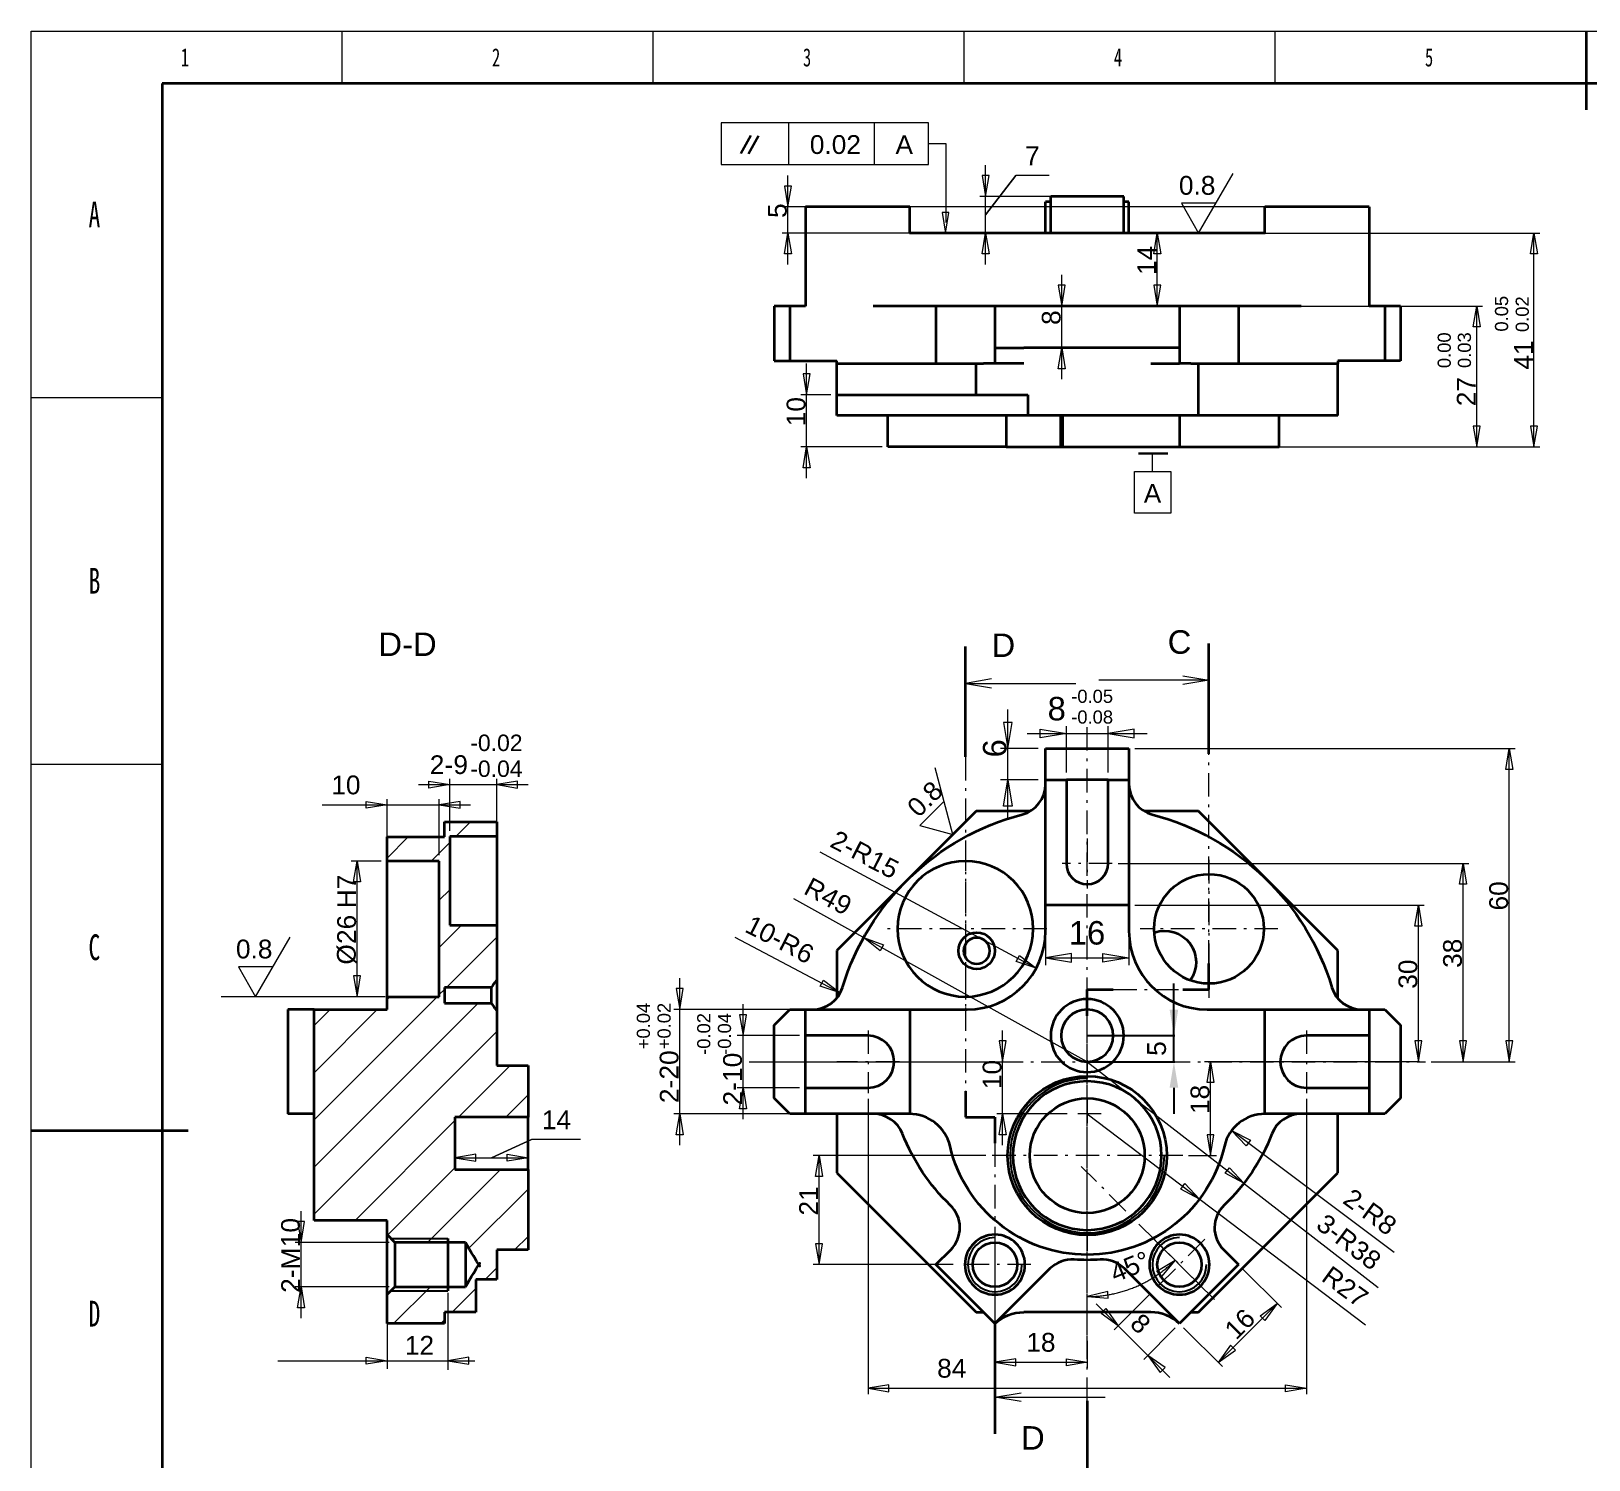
# Model space of a CAD drawing. Header units: millimetres. Extents: x 813 to 1409, y -199 to 222.
# Drawn here: x 813.5 to 1111.9, y -51.6 to 222.2 of the extents above; entities that cross this region are included whole.
import ezdxf

# ---------------------------------------------------------------- set-up
doc = ezdxf.new("R2010")
doc.units = ezdxf.units.MM
doc.linetypes.add('CENTER', pattern=[8, 4.5, -1.5, 0.5, -1.5])
doc.linetypes.add('SOLID', pattern=[0])
doc.layers.add('EB0', color=7, linetype='Continuous', lineweight=35)
doc.styles.add('Arial', font='ARIAL.TTF', dxfattribs={"height": 0.2})
doc.styles.add('UserTxtStyle2', font='SimSun.ttf', dxfattribs={"width": 0.667})

msp = doc.modelspace()

# ---------------------------------------------------------------- linework, layer by layer
at = {"lineweight": 30}
for p, q in [((951.36, 202.24), (949.44, 198.76)), ((952.81, 202.15), (950.91, 198.69)), ((1025.67, 141.26), (1031.25, 141.26))]:
    msp.add_line(p, q, dxfattribs=at)
at = {"linetype": 'SOLID', "lineweight": 35}
for p, q in [((981.82, 188.53, -0.1), (961.82, 188.53, -0.1)), ((961.82, 188.53, -0.1), (961.82, 169.53, -0.1)), ((981.82, 183.53, -0.1), (981.82, 188.53, -0.1)), ((1008.82, 189.53, -40.1), (1007.82, 189.53, -40.1)), ((1007.82, 183.53, -40.1), (1007.82, 189.53, -40.1)), ((1008.82, 183.53, -15.1), (1008.82, 190.53, -15.1)), ((1022.82, 183.53, -15.1), (1022.82, 190.53, -15.1)), ((1023.82, 189.53, -40.1), (1022.82, 189.53, -40.1)), ((1023.82, 183.53, -40.1), (1023.82, 189.53, -40.1)), ((1069.82, 188.53, -0.1), (1049.82, 188.53, -0.1)), ((1049.82, 183.53, -0.1), (1049.82, 188.53, -0.1)), ((1069.82, 188.53, -0.1), (1069.82, 169.53, -0.1)), ((958.82, 169.53, -0.1), (955.82, 169.53, -3.1)), ((955.82, 169.53, -3.1), (955.82, 159.03, -3.1)), ((958.82, 169.53, -0.1), (958.82, 159.03, -0.1)), ((961.82, 169.53, -0.1), (958.82, 169.53, -0.1)), ((998.14, 169.53, 40.1), (986.82, 169.53, 28.79)), ((986.82, 169.53, 28.79), (986.82, 158.53, 28.79)), ((1008.68, 169.53, 29.56), (998.14, 169.53, 40.1)), ((998.14, 169.53, 40.1), (998.14, 161.53, 40.1)), ((1033.49, 169.53, 40.1), (1022.95, 169.53, 29.56)), ((1033.49, 169.53, 40.1), (1033.49, 161.53, 40.1)), ((1044.81, 169.53, 28.79), (1033.49, 169.53, 40.1)), ((1044.81, 169.53, 28.79), (1044.81, 158.53, 28.79)), ((1072.82, 169.53, -0.1), (1069.82, 169.53, -0.1)), ((1072.82, 169.53, -0.1), (1072.82, 159.03, -0.1)), ((1075.82, 169.53, -3.1), (1072.82, 169.53, -0.1)), ((1075.82, 169.53, -3.1), (1075.82, 159.03, -3.1)), ((998.14, 161.53, 40.1), (998.14, 158.53, 40.1)), ((1027.98, 161.53, 37.9), (1003.65, 161.53, 37.9)), ((1033.49, 161.53, 40.1), (1033.49, 158.53, 40.1)), ((955.82, 159.03, -3.1), (958.82, 159.03, -0.1)), ((958.82, 159.03, -0.1), (967.82, 159.03, -0.1)), ((967.82, 158.53, -0.1), (967.82, 159.03, -0.1)), ((967.82, 152.53, 11.19), (967.82, 158.53, 11.19)), ((967.82, 158.53, 11.19), (994.52, 158.53, 37.9)), ((994.52, 158.53, 37.9), (995.93, 158.53, 37.9)), ((994.52, 152.53, 37.9), (994.52, 158.53, 37.9)), ((998.14, 158.53, 40.1), (995.93, 158.53, 37.9)), ((1035.7, 158.53, 37.9), (1033.49, 158.53, 40.1)), ((1035.7, 158.53, 37.9), (1037.11, 158.53, 37.9)), ((1037.11, 148.53, 37.9), (1037.11, 158.53, 37.9)), ((1037.11, 158.53, 37.9), (1063.82, 158.53, 11.19)), ((1072.82, 159.03, -0.1), (1063.82, 159.03, -0.1)), ((1063.82, 159.03, -0.1), (1063.82, 158.53, -0.1)), ((1063.82, 148.53, 11.19), (1063.82, 158.53, 11.19)), ((1075.82, 159.03, -3.1), (1072.82, 159.03, -0.1)), ((967.82, 152.53, 11.19), (994.52, 152.53, 37.9)), ((967.82, 148.53, 1.29), (967.82, 152.53, 1.29)), ((994.52, 152.53, 37.9), (1004.42, 152.53, 37.9)), ((1004.42, 152.53, 37.9), (1004.42, 148.53, 37.9)), ((1004.42, 148.53, 37.9), (967.82, 148.53, 1.29)), ((977.63, 142.53, 5.45), (977.63, 148.53, 5.45)), ((1000.26, 148.53, 28.08), (1000.26, 142.53, 28.08)), ((1037.11, 148.53, 37.9), (1004.42, 148.53, 37.9)), ((1010.7, 148.53, 17.64), (1010.7, 142.53, 17.64)), ((1011.13, 142.53, -2.06), (1011.13, 148.53, -2.06)), ((1033.49, 148.53, -5.15), (1033.49, 142.53, -5.15)), ((1063.82, 148.53, 11.19), (1037.11, 148.53, 37.9)), ((1052.59, 142.53, -24.24), (1052.59, 148.53, -24.24)), ((1000.26, 142.53, 28.08), (977.63, 142.53, 5.45)), ((1000.26, 142.53, 28.08), (1010.7, 142.53, 17.64)), ((1011.13, 142.53, -27.51), (1033.49, 142.53, -5.15)), ((1033.49, 142.53, -5.15), (1052.59, 142.53, -24.24)), ((1007.82, 84.72, 2.5), (1023.82, 84.72, 2.5)), ((1007.82, 78.72, 2.5), (1007.82, 84.72, 2.5)), ((1023.82, 84.72, 2.5), (1023.82, 78.72, 2.5)), ((1007.82, 78.72, 22.5), (1011.82, 78.72, 22.5)), ((1007.82, 54.72, 22.5), (1007.82, 78.72, 22.5)), ((1019.82, 78.72, 10.5), (1011.82, 78.72, 10.5)), ((1011.82, 78.72, 22.5), (1011.82, 62.72, 22.5)), ((1019.82, 78.72, 22.5), (1023.82, 78.72, 22.5)), ((1019.82, 62.72, 22.5), (1019.82, 78.72, 22.5)), ((1023.82, 78.72, 22.5), (1023.82, 54.72, 22.5)), ((994.52, 72.72, -8.5), (981.17, 59.37, -8.5)), ((1004.83, 72.72, -8.5), (994.52, 72.72, -8.5)), ((1037.11, 72.72, -8.5), (1026.8, 72.72, -8.5)), ((1050.46, 59.37, -8.5), (1037.11, 72.72, -8.5)), ((892.67, 70.68, 15.44), (902.67, 70.68, 15.44)), ((892.67, 67.81, 15.44), (892.67, 70.68, 15.44)), ((902.67, 70.68, 15.44), (902.67, 67.86, 15.44)), ((881.67, 67.81, 15.44), (892.67, 67.81, 15.44)), ((881.67, 63.18, 15.44), (881.67, 67.81, 15.44)), ((893.67, 67.86, 15.44), (893.67, 50.89, 15.44)), ((902.67, 67.86, 15.44), (893.67, 67.86, 15.44)), ((902.67, 67.86, 15.44), (902.67, 50.89, -1.53)), ((891.67, 63.18, 15.44), (881.67, 63.18, 15.44)), ((891.67, 37.18, 15.44), (891.67, 63.18, 15.44)), ((981.17, 59.37, -8.5), (967.82, 46.02, -8.5)), ((1063.82, 46.02, -8.5), (1050.46, 59.37, -8.5)), ((1023.82, 54.72, 22.5), (1007.82, 54.72, 22.5)), ((1007.82, 49.72, 16.5), (1007.82, 54.72, 16.5)), ((1023.82, 54.72, 16.5), (1023.82, 49.72, 16.5)), ((893.67, 50.89, 15.44), (902.67, 50.89, 15.44)), ((902.67, 50.89, 15.44), (902.67, 40.36, 15.44)), ((967.82, 46.02, -8.5), (967.82, 36.9, -8.5)), ((1063.82, 36.9, -8.5), (1063.82, 46.02, -8.5)), ((901.67, 38.96, 15.44), (892.67, 38.96, 15.44)), ((892.67, 38.96, 15.44), (892.67, 35.95, 15.44)), ((881.67, 34.72, 15.44), (881.67, 37.18, 15.44)), ((881.67, 37.18, 15.44), (891.67, 37.18, 15.44)), ((892.67, 35.95, 15.44), (901.67, 35.95, 15.44)), ((862.67, 34.72, 4.77), (862.67, 14.72, 4.77)), ((867.67, 34.72, 4.77), (862.67, 34.72, 4.77)), ((867.67, 34.72, 15.44), (881.67, 34.72, 15.44)), ((867.67, 14.1, 15.44), (867.67, 34.72, 15.44)), ((902.67, 34.54, 15.44), (902.67, 24.02, 15.44)), ((955.82, 31.72, 2.5), (958.82, 34.72, 2.5)), ((958.82, 34.72, 2.5), (961.82, 34.72, 2.5)), ((961.82, 29.72, 21.5), (961.82, 34.72, 21.5)), ((961.82, 34.72, 21.5), (981.82, 34.72, 21.5)), ((981.82, 34.72, 21.5), (981.82, 14.72, 21.5)), ((981.82, 34.72, 16.5), (992.82, 34.72, 16.5)), ((1038.82, 34.72, 16.5), (1049.82, 34.72, 16.5)), ((1049.82, 14.72, 21.5), (1049.82, 34.72, 21.5)), ((1049.82, 34.72, 21.5), (1069.82, 34.72, 21.5)), ((1069.82, 34.72, 2.5), (1072.82, 34.72, 2.5)), ((1069.82, 34.72, 21.5), (1069.82, 29.72, 21.5)), ((1072.82, 34.72, 2.5), (1075.82, 31.72, 2.5)), ((955.82, 17.72, 2.5), (955.82, 31.72, 2.5)), ((1075.82, 31.72, 2.5), (1075.82, 17.72, 2.5)), ((961.82, 19.72, 10.5), (961.82, 29.72, 10.5)), ((973.82, 29.72, 21.5), (961.82, 29.72, 21.5)), ((1069.82, 29.72, 21.5), (1057.82, 29.72, 21.5)), ((1069.82, 29.72, 10.5), (1069.82, 19.72, 10.5)), ((902.67, 24.02, 15.44), (908.67, 24.02, 15.44)), ((908.67, 24.02, 15.44), (908.67, 14.12, 15.44)), ((961.82, 19.72, 21.5), (973.82, 19.72, 21.5)), ((961.82, 14.72, 21.5), (961.82, 19.72, 21.5)), ((1057.82, 19.72, 21.5), (1069.82, 19.72, 21.5)), ((1069.82, 19.72, 21.5), (1069.82, 14.72, 21.5)), ((958.82, 14.72, 2.5), (955.82, 17.72, 2.5)), ((1075.82, 17.72, 2.5), (1072.82, 14.72, 2.5)), ((867.67, 14.72, 4.77), (862.67, 14.72, 4.77)), ((867.67, -5.68, 21.09), (867.67, 14.1, 21.09)), ((894.67, 14.12, 15.44), (894.67, 14.1, 15.44)), ((908.67, 14.12, 15.44), (894.67, 14.12, 15.44)), ((894.67, 14.1, 21.09), (894.67, 4.04, 21.09)), ((961.82, 14.72, 2.5), (958.82, 14.72, 2.5)), ((981.82, 14.72, 21.5), (961.82, 14.72, 21.5)), ((967.82, 14.72, -8.5), (967.82, 3.43, -8.5)), ((1069.82, 14.72, 21.5), (1049.82, 14.72, 21.5)), ((1063.82, 3.43, -8.5), (1063.82, 14.72, -8.5)), ((1072.82, 14.72, 2.5), (1069.82, 14.72, 2.5)), ((894.67, 4.04, 21.09), (908.67, 4.04, 21.09)), ((908.67, 4.04, 21.09), (908.67, -11.34, 21.09)), ((967.82, 3.43, -8.5), (994.52, -23.28, -8.5)), ((1037.11, -23.28, -8.5), (1063.82, 3.43, -8.5)), ((881.67, -5.68, 21.09), (867.67, -5.68, 21.09)), ((881.67, -8.42, 21.09), (881.67, -5.68, 21.09)), ((883.17, -9.92, 21.09), (881.67, -8.42, 21.09)), ((896.67, -9.92, 21.09), (883.17, -9.92, 21.09)), ((908.67, -11.34, 21.09), (902.67, -11.34, 21.09)), ((902.67, -11.34, 21.09), (902.67, -17, 21.09)), ((986.82, -14.17, 2.5), (989.66, -11.33, 2.5)), ((1041.97, -11.33, 2.5), (1044.81, -14.17, 2.5)), ((998.14, -25.48, 2.5), (986.82, -14.17, 2.5)), ((1044.81, -14.17, 2.5), (1033.49, -25.48, 2.5)), ((898.67, -17, 21.09), (898.67, -23.28, 21.09)), ((902.67, -17, 21.09), (898.67, -17, 21.09)), ((1008.68, -14.94, 2.5), (998.14, -25.48, 2.5)), ((1033.49, -25.48, 2.5), (1022.95, -14.94, 2.5)), ((881.67, -19.92, 21.09), (883.17, -18.42, 21.09)), ((881.67, -25.48, 21.09), (881.67, -19.92, 21.09)), ((883.17, -18.42, 21.09), (896.67, -18.42, 21.09)), ((892.67, -23.28, 21.09), (892.67, -25.48, 21.09)), ((898.67, -23.28, 21.09), (892.67, -23.28, 21.09)), ((994.52, -23.28, -8.5), (995.93, -23.28, -8.5)), ((1027.98, -23.28, -5.5), (1003.65, -23.28, -5.5)), ((1035.7, -23.28, -8.5), (1037.11, -23.28, -8.5)), ((892.67, -25.48, 21.09), (881.67, -25.48, 21.09))]:
    msp.add_line(p, q, dxfattribs=at)
at = {"linetype": 'CENTER', "lineweight": 9}
for p, q in [((1015.82, -27.66), (1015.82, 89.1)), ((951.02, 24.72), (1080.62, 24.72)), ((1040.2, -20.88), (1014.66, 4.67))]:
    msp.add_line(p, q, dxfattribs=at)
for p, q in [((1032.43, 24.72), (1032.43, 39.72)), ((1015.88, 29.72), (1032.61, 29.72)), ((1015.88, 24.72), (1032.61, 24.72)), ((1032.43, 19.72), (1032.43, 14.72)), ((882.42, -9.17, 21.09), (893.32, -9.17, 21.09)), ((882.42, -19.17, 21.09), (893.32, -19.17, 21.09))]:
    msp.add_line(p, q)
at = {"lineweight": 35}
msp.add_line((893.32, -9.17, 21.09), (893.32, -19.17, 21.09), dxfattribs=at)
at = {"linetype": 'SOLID', "lineweight": 9}
for points in [[(985.43, 204.66), (945.7, 204.66)], [(945.7, 204.66), (945.7, 196.66)], [(958.67, 196.66), (958.67, 204.66)], [(975.08, 196.66), (975.08, 204.66)], [(985.43, 196.66), (985.43, 204.66)], [(985.43, 200.66), (988.72, 200.66)], [(988.72, 200.66), (988.72, 185.53)], [(945.7, 196.66), (985.43, 196.66)], [(958.46, 177.53), (958.46, 194.53)], [(995.67, 194.53), (996.34, 190.53)], [(997.01, 194.53), (995.67, 194.53)], [(996.34, 177.53), (996.34, 196.53)], [(1002.15, 194.53), (996.34, 187.03)], [(996.34, 190.53), (997.01, 194.53)], [(1008.51, 194.53), (1002.15, 194.53)], [(1037.16, 183.53), (1043.76, 194.96)], [(957.79, 192.53), (958.46, 188.53)], [(959.13, 192.53), (957.79, 192.53)], [(958.46, 188.53), (959.13, 192.53)], [(1068.7, 188.53), (957.34, 188.53)], [(1021.7, 190.53), (995.22, 190.53)], [(1040.46, 189.24), (1033.86, 189.24)], [(1033.86, 189.24), (1037.16, 183.53)], [(989.33, 187.48), (988, 187.48)], [(988, 187.48), (988.67, 183.48)], [(988.67, 183.48), (989.33, 187.48)], [(988.41, 183.53), (957.34, 183.53)], [(957.79, 179.53), (958.46, 183.53)], [(958.46, 183.53), (959.13, 179.53)], [(990.72, 183.53), (986.72, 183.53)], [(990.65, 183.53), (1102.54, 183.53)], [(990.65, 183.53), (997.46, 183.53)], [(995.67, 179.53), (996.34, 183.53)], [(996.34, 183.53), (997.01, 179.53)], [(1040.98, 183.53), (1028.11, 183.53)], [(1028.57, 179.53), (1029.23, 183.53)], [(1029.23, 169.53), (1029.23, 183.53)], [(1029.23, 183.53), (1029.9, 179.53)], [(1100.76, 179.53), (1101.42, 183.53)], [(1101.42, 142.53), (1101.42, 183.53)], [(1101.42, 183.53), (1102.09, 179.53)], [(959.13, 179.53), (957.79, 179.53)], [(997.01, 179.53), (995.67, 179.53)], [(1029.9, 179.53), (1028.57, 179.53)], [(1102.09, 179.53), (1100.76, 179.53)], [(1010.28, 173.53), (1010.94, 169.53)], [(1011.61, 173.53), (1010.28, 173.53)], [(1010.94, 155.53), (1010.94, 175.53)], [(1010.94, 169.53), (1011.61, 173.53)], [(1028.57, 173.53), (1029.23, 169.53)], [(1029.9, 173.53), (1028.57, 173.53)], [(1029.23, 169.53), (1029.9, 173.53)], [(999.26, 169.53), (1012.06, 169.53)], [(1024.07, 169.53), (1091.56, 169.53)], [(1032.37, 169.53), (1028.11, 169.53)], [(1089.78, 165.53), (1090.44, 169.53)], [(1090.44, 142.53), (1090.44, 169.53)], [(1090.44, 169.53), (1091.11, 165.53)], [(1091.11, 165.53), (1089.78, 165.53)], [(999.26, 161.53), (1012.06, 161.53)], [(1010.28, 157.53), (1010.94, 161.53)], [(1010.94, 161.53), (1011.61, 157.53)], [(962.05, 136.53), (962.05, 158.53)], [(961.39, 156.53), (962.05, 152.53)], [(962.72, 156.53), (961.39, 156.53)], [(962.05, 152.53), (962.72, 156.53)], [(1011.61, 157.53), (1010.28, 157.53)], [(966.7, 152.53), (960.93, 152.53)], [(1089.78, 146.53), (1090.44, 142.53)], [(1091.11, 146.53), (1089.78, 146.53)], [(1090.44, 142.53), (1091.11, 146.53)], [(1100.76, 146.53), (1101.42, 142.53)], [(1102.09, 146.53), (1100.76, 146.53)], [(1101.42, 142.53), (1102.09, 146.53)], [(976.51, 142.53), (960.93, 142.53)], [(961.39, 138.53), (962.05, 142.53)], [(962.05, 142.53), (962.72, 138.53)], [(1034.61, 142.53), (1091.56, 142.53)], [(1034.61, 142.53), (1102.54, 142.53)], [(962.72, 138.53), (961.39, 138.53)], [(999.79, 89.72), (1000.62, 84.72)], [(1001.45, 89.72), (999.79, 89.72)], [(1000.62, 71.22), (1000.62, 92.22)], [(1000.62, 84.72), (1001.45, 89.72)], [(1004.32, 87.6), (1027.32, 87.6)], [(1006.82, 88.43), (1011.82, 87.6)], [(1006.82, 86.76), (1006.82, 88.43)], [(1011.82, 87.6), (1006.82, 86.76)], [(1011.82, 80.12), (1011.82, 89)], [(1019.82, 80.12), (1019.82, 89)], [(1024.82, 88.43), (1019.82, 87.6)], [(1019.82, 87.6), (1024.82, 86.76)], [(1024.82, 86.76), (1024.82, 88.43)], [(1006.42, 84.72), (999.22, 84.72)], [(1024.94, 84.72), (1097.79, 84.72)], [(1096.01, 80.72), (1096.67, 84.72)], [(1096.67, 24.72), (1096.67, 84.72)], [(1096.67, 84.72), (1097.34, 80.72)], [(990.09, 68.29), (986.67, 81.04)], [(1097.34, 80.72), (1096.01, 80.72)], [(887.67, 77.83), (908.67, 77.83)], [(889.67, 78.5), (893.67, 77.83)], [(889.67, 77.17), (889.67, 78.5)], [(893.67, 77.83), (889.67, 77.17)], [(893.67, 68.98), (893.67, 78.95)], [(902.67, 68.98), (902.67, 78.95)], [(906.67, 78.5), (902.67, 77.83)], [(902.67, 77.83), (906.67, 77.17)], [(906.67, 77.17), (906.67, 78.5)], [(1006.42, 78.72), (999.22, 78.72)], [(999.79, 73.72), (1000.62, 78.72)], [(1000.62, 78.72), (1001.45, 73.72)], [(881.67, 64.3), (881.67, 75.06)], [(891.67, 64.3), (891.67, 75.06)], [(988.38, 74.67), (983.72, 70)], [(869.22, 73.94), (897.67, 73.94)], [(877.67, 74.61), (881.67, 73.94)], [(877.67, 73.28), (877.67, 74.61)], [(881.67, 73.94), (877.67, 73.28)], [(895.67, 74.61), (891.67, 73.94)], [(891.67, 73.94), (895.67, 73.28)], [(895.67, 73.28), (895.67, 74.61)], [(1001.45, 73.72), (999.79, 73.72)], [(894.82, 67.86), (897.65, 70.68)], [(983.72, 70), (990.09, 68.29)], [(885.73, 67.81), (881.67, 63.76)], [(890.14, 63.18), (893.67, 66.71)], [(880.55, 63.18), (874.81, 63.18)], [(875.26, 59.18), (875.93, 63.18)], [(875.93, 37.18), (875.93, 63.18)], [(875.93, 63.18), (876.59, 59.18)], [(964.6, 64.91), (1006.03, 42.62)], [(1021.74, 62.72), (1088.95, 62.72)], [(1087.16, 58.72), (1087.83, 62.72)], [(1087.83, 24.72), (1087.83, 62.72)], [(1087.83, 62.72), (1088.49, 58.72)], [(876.59, 59.18), (875.26, 59.18)], [(893.67, 57.66), (891.67, 55.66)], [(1088.49, 58.72), (1087.16, 58.72)], [(1015.82, 24.72), (959.59, 55.93)], [(1024.94, 54.72), (1080.4, 54.72)], [(1078.61, 50.72), (1079.28, 54.72)], [(1079.28, 24.72), (1079.28, 54.72)], [(1079.28, 54.72), (1079.94, 50.72)], [(891.67, 46.62), (895.94, 50.89)], [(1007.82, 53.32), (1007.82, 43.24)], [(1023.82, 53.32), (1023.82, 43.24)], [(856.48, 37.18), (863.07, 48.61)], [(902.67, 48.57), (893.06, 38.96)], [(948.29, 48.57), (968.5, 37.93)], [(976.15, 45.98), (972.97, 48.5)], [(972.97, 48.5), (976.79, 47.14)], [(1079.94, 50.72), (1078.61, 50.72)], [(976.79, 47.14), (976.15, 45.98)], [(1002.19, 43.92), (1002.82, 45.1)], [(1002.82, 45.1), (1006.03, 42.62)], [(1012.82, 45.48), (1007.82, 44.64)], [(1012.82, 43.81), (1012.82, 45.48)], [(1018.82, 45.48), (1023.82, 44.64)], [(1018.82, 43.81), (1018.82, 45.48)], [(859.78, 42.89), (853.18, 42.89)], [(853.18, 42.89), (856.48, 37.18)], [(1006.03, 42.62), (1002.19, 43.92)], [(1007.82, 44.64), (1023.82, 44.64)], [(1007.82, 44.64), (1012.82, 43.81)], [(1023.82, 44.64), (1018.82, 43.81)], [(875.26, 41.18), (875.93, 37.18)], [(876.59, 41.18), (875.26, 41.18)], [(875.93, 37.18), (876.59, 41.18)], [(937.73, 8.72), (937.73, 40.72)], [(964.65, 39.2), (965.28, 40.38)], [(968.5, 37.93), (964.65, 39.2)], [(965.28, 40.38), (968.5, 37.93)], [(881.27, 37.18), (849.88, 37.18)], [(891.28, 37.18), (867.67, 13.57)], [(867.67, 4.52), (899.1, 35.95)], [(880.55, 37.18), (874.81, 37.18)], [(881.67, 36.62), (882.24, 37.18)], [(892.67, 38.57), (891.67, 37.57)], [(937.07, 38.72), (937.73, 34.72)], [(938.4, 38.72), (937.07, 38.72)], [(937.73, 34.72), (938.4, 38.72)], [(867.67, 22.62), (879.78, 34.72)], [(870.73, 34.72), (867.67, 31.66)], [(980.7, 34.72), (936.61, 34.72)], [(949.22, 33.72), (949.88, 29.72)], [(950.55, 33.72), (949.22, 33.72)], [(949.88, 13.72), (949.88, 35.72)], [(949.88, 29.72), (950.55, 33.72)], [(902.67, 30.48), (867.67, -4.52)], [(999.61, 8.72), (999.61, 30.72)], [(960.7, 29.72), (948.76, 29.72)], [(998.95, 28.72), (999.61, 24.72)], [(1000.28, 28.72), (998.95, 28.72)], [(999.61, 24.72), (1000.28, 28.72)], [(1078.61, 28.72), (1079.28, 24.72)], [(1079.94, 28.72), (1078.61, 28.72)], [(1079.28, 24.72), (1079.94, 28.72)], [(1087.16, 28.72), (1087.83, 24.72)], [(1088.49, 28.72), (1087.16, 28.72)], [(1087.83, 24.72), (1088.49, 28.72)], [(1096.01, 28.72), (1096.67, 24.72)], [(1097.34, 28.72), (1096.01, 28.72)], [(1096.67, 24.72), (1097.34, 28.72)], [(895.36, 14.12), (905.26, 24.02)], [(952.14, 24.72), (1000.73, 24.72)], [(1015.82, 24.72), (1071.59, -18.58)], [(1079.5, 24.72), (1038.32, 24.72)], [(1038.78, 20.72), (1039.44, 24.72)], [(1039.44, 6.72), (1039.44, 24.72)], [(1039.44, 24.72), (1040.11, 20.72)], [(1079.5, 24.72), (1078.16, 24.72)], [(1081.74, 24.72), (1097.79, 24.72)], [(1081.74, 24.72), (1088.95, 24.72)], [(908.67, 18.39), (904.4, 14.12)], [(960.7, 19.72), (948.76, 19.72)], [(949.22, 15.72), (949.88, 19.72)], [(949.88, 19.72), (950.55, 15.72)], [(1040.11, 20.72), (1038.78, 20.72)], [(950.55, 15.72), (949.22, 15.72)], [(973.82, 17.6), (973.82, -38.97)], [(1057.82, 17.6), (1057.82, -38.97)], [(875.56, -5.68), (894.67, 13.43)], [(980.7, 14.72), (936.61, 14.72)], [(937.07, 10.72), (937.73, 14.72)], [(937.73, 14.72), (938.4, 10.72)], [(1012, 14.72), (998.49, 14.72)], [(998.95, 10.72), (999.61, 14.72)], [(999.61, 14.72), (1000.28, 10.72)], [(1015.82, 14.72), (1069.15, -25.73)], [(909.31, 9.79), (901.67, 6.32)], [(918.75, 9.79), (909.31, 9.79)], [(938.4, 10.72), (937.07, 10.72)], [(1000.28, 10.72), (998.95, 10.72)], [(1038.78, 10.72), (1039.44, 6.72)], [(1040.11, 10.72), (1038.78, 10.72)], [(1039.44, 6.72), (1040.11, 10.72)], [(1074.64, -11.85), (1043.49, 11.52)], [(1046.29, 8.59), (1043.49, 11.52)], [(1043.49, 11.52), (1047.09, 9.66)], [(1047.09, 9.66), (1046.29, 8.59)], [(894.67, 5.16), (894.67, 7.44)], [(898.67, 6.99), (894.67, 6.32)], [(894.67, 6.32), (908.67, 6.32)], [(894.67, 6.32), (898.67, 5.66)], [(898.67, 5.66), (898.67, 6.99)], [(904.67, 6.99), (908.67, 6.32)], [(904.67, 5.66), (904.67, 6.99)], [(908.67, 6.32), (904.67, 5.66)], [(908.67, 5.16), (908.67, 7.44)], [(996.4, 6.72), (963.31, 6.72)], [(963.76, 2.72), (964.43, 6.72)], [(964.43, -14.17), (964.43, 6.72)], [(964.43, 6.72), (965.09, 2.72)], [(1035.24, 6.72), (1040.56, 6.72)], [(894.67, 4.39), (881.77, -8.52)], [(889.42, -9.92), (903.38, 4.04)], [(1042.26, 3.35), (1043.08, 4.4)], [(1045.83, 1.42), (1042.26, 3.35)], [(1043.08, 4.4), (1045.83, 1.42)], [(908.67, 0.29), (897.35, -11.04)], [(965.09, 2.72), (963.76, 2.72)], [(1033.74, 0.29), (1034.54, 1.35)], [(1037.33, -1.59), (1033.74, 0.29)], [(1034.54, 1.35), (1037.33, -1.59)], [(864.53, -5.92), (865.19, -9.92)], [(865.86, -5.92), (864.53, -5.92)], [(865.19, -24.42), (865.19, -3.92)], [(865.19, -9.92), (865.86, -5.92)], [(906.09, -11.34), (908.67, -8.75)], [(998.14, -8.39), (998.14, -34)], [(882.05, -9.92), (864.07, -9.92)], [(963.76, -10.17), (964.43, -14.17)], [(965.09, -10.17), (963.76, -10.17)], [(964.43, -14.17), (965.09, -10.17)], [(900.43, -17), (902.67, -14.75)], [(990.12, -14.17), (963.31, -14.17)], [(1029.16, -15.39), (1032.65, -13.32)], [(1032.65, -13.32), (1030.02, -16.41)], [(1030.73, -15.04), (1030.92, -14.89)], [(1030.92, -14.89), (1031.09, -14.74)], [(1031.09, -14.74), (1031.27, -14.59)], [(1031.27, -14.59), (1031.45, -14.44)], [(1031.45, -14.44), (1031.63, -14.28)], [(1031.63, -14.28), (1031.8, -14.13)], [(1031.8, -14.13), (1031.97, -13.97)], [(1031.97, -13.97), (1032.14, -13.81)], [(1032.14, -13.81), (1032.31, -13.65)], [(1032.31, -13.65), (1032.48, -13.48)], [(1032.48, -13.48), (1032.65, -13.32)], [(881.67, -15.29), (881.67, -34.12)], [(1025.99, -18.01), (1026.2, -17.9)], [(1026.2, -17.9), (1026.41, -17.8)], [(1026.41, -17.8), (1026.62, -17.7)], [(1026.62, -17.7), (1026.83, -17.59)], [(1026.83, -17.59), (1027.04, -17.48)], [(1027.04, -17.48), (1027.24, -17.37)], [(1027.24, -17.37), (1027.45, -17.26)], [(1027.45, -17.26), (1027.65, -17.14)], [(1027.65, -17.14), (1027.85, -17.02)], [(1027.85, -17.02), (1028.05, -16.9)], [(1028.05, -16.9), (1028.25, -16.78)], [(1028.25, -16.78), (1028.45, -16.66)], [(1028.45, -16.66), (1028.65, -16.54)], [(1028.65, -16.54), (1028.84, -16.41)], [(1028.84, -16.41), (1029.04, -16.28)], [(1029.04, -16.28), (1029.23, -16.15)], [(1030.02, -16.41), (1029.16, -15.39)], [(1029.23, -16.15), (1029.43, -16.02)], [(1029.43, -16.02), (1029.62, -15.88)], [(1029.62, -15.88), (1029.81, -15.75)], [(1029.81, -15.75), (1029.99, -15.61)], [(1029.99, -15.61), (1030.18, -15.47)], [(1030.18, -15.47), (1030.37, -15.32)], [(1030.37, -15.32), (1030.55, -15.18)], [(1030.55, -15.18), (1030.73, -15.04)], [(1045.6, -14.96), (1053.02, -22.38)], [(882.05, -18.42), (864.07, -18.42)], [(864.53, -22.42), (865.19, -18.42)], [(865.19, -18.42), (865.86, -22.42)], [(889.96, -18.42), (882.9, -25.48)], [(893.32, -19.54), (893.32, -34.31)], [(894.15, -23.28), (898.67, -18.75)], [(1019.75, -19.29), (1015.82, -20.29)], [(1015.82, -20.29), (1016.05, -20.29)], [(1015.82, -20.29), (1019.86, -20.62)], [(1016.05, -20.29), (1016.28, -20.29)], [(1016.28, -20.29), (1016.52, -20.28)], [(1016.52, -20.28), (1016.75, -20.27)], [(1016.75, -20.27), (1016.98, -20.26)], [(1016.98, -20.26), (1017.22, -20.25)], [(1017.22, -20.25), (1017.45, -20.23)], [(1017.45, -20.23), (1017.68, -20.22)], [(1017.68, -20.22), (1017.92, -20.2)], [(1017.92, -20.2), (1018.15, -20.18)], [(1018.15, -20.18), (1018.38, -20.15)], [(1018.38, -20.15), (1018.61, -20.13)], [(1018.61, -20.13), (1018.85, -20.1)], [(1018.85, -20.1), (1019.08, -20.07)], [(1019.08, -20.07), (1019.31, -20.03)], [(1019.31, -20.03), (1019.54, -20)], [(1019.54, -20), (1019.77, -19.96)], [(1019.86, -20.62), (1019.75, -19.29)], [(1019.77, -19.96), (1020, -19.92)], [(1020, -19.92), (1020.23, -19.88)], [(1020.23, -19.88), (1020.46, -19.83)], [(1020.46, -19.83), (1020.69, -19.79)], [(1020.69, -19.79), (1020.92, -19.74)], [(1020.92, -19.74), (1021.14, -19.69)], [(1027.82, -19.84), (1020.98, -26.68)], [(1021.14, -19.69), (1021.37, -19.63)], [(1021.37, -19.63), (1021.6, -19.58)], [(1021.6, -19.58), (1021.83, -19.52)], [(1021.83, -19.52), (1022.05, -19.46)], [(1022.05, -19.46), (1022.28, -19.4)], [(1022.28, -19.4), (1022.5, -19.33)], [(1022.5, -19.33), (1022.73, -19.27)], [(1022.73, -19.27), (1022.95, -19.2)], [(1022.95, -19.2), (1023.17, -19.13)], [(1023.17, -19.13), (1023.39, -19.05)], [(1023.39, -19.05), (1023.61, -18.98)], [(1023.61, -18.98), (1023.83, -18.9)], [(1023.83, -18.9), (1024.05, -18.82)], [(1024.05, -18.82), (1024.27, -18.74)], [(1024.27, -18.74), (1024.49, -18.65)], [(1024.49, -18.65), (1024.71, -18.57)], [(1024.71, -18.57), (1024.92, -18.48)], [(1024.92, -18.48), (1025.14, -18.39)], [(1025.14, -18.39), (1025.35, -18.3)], [(1025.35, -18.3), (1025.57, -18.2)], [(1025.57, -18.2), (1025.78, -18.1)], [(1025.78, -18.1), (1025.99, -18.01)], [(865.86, -22.42), (864.53, -22.42)], [(1017.53, -21.65), (1031.67, -35.79)], [(1018.47, -23.53), (1019.41, -22.59)], [(1021.77, -25.89), (1018.47, -23.53)], [(1019.41, -22.59), (1021.77, -25.89)], [(1040.91, -32.9), (1052.23, -21.59)], [(1048.93, -23.95), (1052.23, -21.59)], [(1052.23, -21.59), (1049.87, -24.89)], [(891.95, -25.48), (892.67, -24.75)], [(1032.7, -26.27), (1026.64, -32.34)], [(1034.29, -26.27), (1041.71, -33.69)], [(1049.87, -24.89), (1048.93, -23.95)], [(1015.82, -28.78), (1015.82, -34)], [(1043.27, -29.6), (1040.91, -32.9)], [(1044.21, -30.54), (1043.27, -29.6)], [(860.73, -32.59), (898.5, -32.59)], [(877.67, -31.93), (881.67, -32.59)], [(877.67, -33.26), (877.67, -31.93)], [(881.67, -32.59), (877.67, -33.26)], [(897.32, -31.93), (893.32, -32.59)], [(893.32, -32.59), (897.32, -33.26)], [(897.32, -33.26), (897.32, -31.93)], [(1002.14, -32.21), (998.14, -32.88)], [(1002.14, -33.54), (1002.14, -32.21)], [(1011.82, -32.21), (1015.82, -32.88)], [(1011.82, -33.54), (1011.82, -32.21)], [(1030.73, -33.9), (1027.43, -31.55)], [(1027.43, -31.55), (1029.79, -34.85)], [(1040.91, -32.9), (1044.21, -30.54)], [(998.14, -32.88), (1015.82, -32.88)], [(998.14, -32.88), (1002.14, -33.54)], [(1015.82, -32.88), (1011.82, -33.54)], [(1029.79, -34.85), (1030.73, -33.9)], [(977.82, -37.18), (973.82, -37.85)], [(973.82, -37.85), (1057.82, -37.85)], [(973.82, -37.85), (977.82, -38.52)], [(977.82, -38.52), (977.82, -37.18)], [(1053.82, -37.18), (1057.82, -37.85)], [(1053.82, -38.52), (1053.82, -37.18)], [(1057.82, -37.85), (1053.82, -38.52)]]:
    msp.add_lwpolyline(points, dxfattribs=at)
at = {"lineweight": 9}
for points in [[(996.34, 187.03), (1002.15, 194.53)], [(1028.33, 137.83), (1028.33, 141.26)], [(1024.85, 137.83), (1031.82, 137.83)], [(1024.85, 129.83), (1024.85, 137.83)], [(1031.82, 137.83), (1031.82, 129.83)], [(1031.82, 129.83), (1024.85, 129.83)], [(1034.15, 98.65), (1039.15, 97.82)], [(997.48, 98.07), (992.48, 97.23)], [(992.48, 97.23), (1013.62, 97.23)], [(992.48, 97.23), (997.48, 96.4)], [(1039.15, 97.82), (1018.02, 97.82)], [(1039.15, 97.82), (1034.15, 96.99)], [(901.67, 6.32), (909.31, 9.79)], [(998.14, -39.57), (1003.14, -38.74)], [(998.14, -39.57), (1019.27, -39.57)], [(1003.14, -40.4), (998.14, -39.57)]]:
    msp.add_lwpolyline(points, dxfattribs=at)
at = {"lineweight": 35}
for points in [[(1039.15, 83.73), (1039.15, 104.87)], [(992.48, 83.14), (992.48, 104.28)], [(1039.15, 38.53), (1039.15, 43.53)], [(1015.82, 33.53), (1015.82, 38.53)], [(1015.82, 38.53), (1020.82, 38.53)], [(1034.15, 38.53), (1039.15, 38.53)], [(992.48, 19.1), (992.48, 14.1)], [(992.48, 14.1), (998.14, 14.1)], [(998.14, 14.1), (998.14, 9.1)], [(998.14, -25.48), (998.14, -46.62)], [(1015.82, -40.28), (1015.82, -61.41)]]:
    msp.add_lwpolyline(points, dxfattribs=at)
at = {"linetype": 'CENTER', "lineweight": 9}
for points in [[(1039.15, 43.53), (1039.15, 83.73)], [(992.48, 83.14), (992.48, 19.1)], [(992.48, 65.78), (992.48, 34.58)], [(1015.82, 67.52), (1015.82, 57.92)], [(1020.62, 62.72), (1011.02, 62.72)], [(1039.15, 63.38), (1039.15, 36.98)], [(1008.08, 50.18), (976.88, 50.18)], [(1052.35, 50.18), (1025.95, 50.18)], [(1020.82, 38.53), (1034.15, 38.53)], [(1015.82, -40.28), (1015.82, 33.53)], [(973.82, 30.72), (973.82, 18.72)], [(1057.82, 30.72), (1057.82, 18.72)], [(979.82, 24.72), (967.82, 24.72)], [(1015.82, 25.02), (1015.82, 21.5)], [(1063.82, 24.72), (1051.82, 24.72)], [(1015.82, 17.42), (1015.82, 12.02)], [(1018.52, 14.72), (1013.12, 14.72)], [(998.14, 9.1), (998.14, -25.48)], [(1034.12, 6.72), (997.52, 6.72)], [(998.14, -7.27), (998.14, -21.07)], [(1015.82, -8.06), (1015.82, -11.58)], [(1038.37, -9.29), (1028.61, -19.05)], [(1028.61, -9.29), (1038.37, -19.05)], [(1005.04, -14.17), (991.24, -14.17)]]:
    msp.add_lwpolyline(points, dxfattribs=at)
at = {"linetype": 'SOLID', "lineweight": 35, "extrusion": (0, 0, -1)}
for centre, radius in [((-992.48, 50.18, -2.5), 13), ((-994.64, 45.98, 8.5), 2.5), ((-1015.82, 29.72, -23.5), 7), ((-1015.82, 29.72, -23.5), 5), ((-1015.82, 6.72, -15.5), 14.25), ((-998.14, -14.17, -2.5), 5.75), ((-1033.49, -14.17, -2.5), 5.75)]:
    msp.add_circle(centre, radius, dxfattribs=at)
at = {"linetype": 'SOLID', "lineweight": 35}
for centre, radius in [((1039.15, 50.18, 2.5), 10.5), ((994.64, 45.98, -7.5), 3.5), ((1015.82, 6.72, 16.5), 15.25), ((1015.82, 6.72, -1.5), 11), ((998.14, -14.17, 1), 4.25), ((1033.49, -14.17, 1), 4.25)]:
    msp.add_circle(centre, radius, dxfattribs=at)
at = {"linetype": 'SOLID', "lineweight": 35, "extrusion": (0, -1, 0)}
for centre, radius, start, end in [((1015.82, -15.1, -190.53), 7, 0, 180), ((1015.82, -0.1, -183.53), 27, 13.213, 166.787), ((1015.82, -10.1, -169.53), 38, 139.7233, 158.6763), ((1015.82, -10.1, -169.53), 38, 86.2306, 93.7694), ((1015.82, -10.1, -169.53), 38, 21.3237, 40.2767), ((1003.65, 45.9, -161.53), 8, 226.4212, 270), ((1027.98, 45.9, -158.53), 8, 270, 313.5788), ((1015.82, 7.9, -142.53), 11, 242.3052, 244.81)]:
    msp.add_arc(centre, radius, start, end, dxfattribs=at)
at = {"linetype": 'SOLID', "lineweight": 35, "extrusion": (0, 1, 0)}
for centre, radius, start, end in [((-981.74, 7.9, 183.53), 8, 193.213, 270), ((-1049.89, 7.9, 183.53), 8, 270, 346.787), ((-974.83, 5.9, 169.53), 6, 201.3237, 270), ((-1012.92, 33.8, 169.53), 6, 266.2306, 315), ((-1018.71, 33.8, 169.53), 6, 225, 273.7694), ((-1056.8, 5.9, 169.53), 6, 270, 338.6763), ((-1027.98, 45.9, 161.53), 8, 226.4212, 270), ((-1003.65, 45.9, 158.53), 8, 270, 313.5788)]:
    msp.add_arc(centre, radius, start, end, dxfattribs=at)
at = {"linetype": 'SOLID', "lineweight": 35}
for centre, radius, start, end in [((1001.82, 77.91, 2.5), 6, 284.7466, 0), ((1029.82, 77.91, 2.5), 6, 180, 255.2534), ((1015.82, 62.72, 22.5), 4, 180, 0), ((992.82, 49.72, 16.5), 15, 270, 0), ((1038.82, 49.72, 16.5), 15, 180, 270), ((963.19, 40.72, 2.5), 6, 270, 343.0876), ((1068.44, 40.72, 2.5), 6, 196.9124, 270), ((973.82, 24.72, 21.5), 5, 270, 90), ((1057.82, 24.72, 21.5), 5, 90, 270), ((974.83, 8.72, 2.5), 6, 21.3237, 90), ((981.74, 6.72, 16.5), 8, 13.213, 90), ((1049.89, 6.72, 16.5), 8, 90, 166.787), ((1056.8, 8.72, 2.5), 6, 90, 158.6763), ((985.42, -7.09, 2.5), 6, 315, 46.3023), ((1046.21, -7.09, 2.5), 6, 133.6977, 225), ((1012.92, -19.18, 2.5), 6, 86.2306, 135), ((1018.71, -19.18, 2.5), 6, 45, 93.7694), ((1027.98, -31.28, -5.5), 8, 46.4212, 90)]:
    msp.add_arc(centre, radius, start, end, dxfattribs=at)
at = {"linetype": 'SOLID', "lineweight": 35, "extrusion": (0, 0, -1)}
for centre, radius, start, end in [((-1015.82, 24.72, -2.5), 49, 16.9124, 75.2533), ((-1015.82, 24.72, -2.5), 49, 104.7467, 163.0876), ((-1030.67, 43.81, 10.5), 6, 70.619, 215.6412), ((-1015.82, 24.72, -2.5), 38, 313.6977, 338.6763), ((-1015.82, 24.72, -2.5), 38, 201.3237, 226.3023), ((-1015.82, 14.72, -16.5), 27, 193.213, 346.787), ((-1015.82, 24.72, -2.5), 38, 266.2306, 273.7694), ((-1003.65, -31.28, 5.5), 8, 46.4212, 90)]:
    msp.add_arc(centre, radius, start, end, dxfattribs=at)
at = {"linetype": 'SOLID', "lineweight": 35, "extrusion": (1, 0, 0)}
for centre, radius, start, end in [((50.18, 15.44, 881.67), 13, 180.0025, 359.9975), ((37.45, 13.31, 901.67), 2.6, 234.6539, 305.3461), ((9.87, 19.68, 908.67), 6, 193.6274, 314.9923), ((-14.17, 21.09, 881.67), 5.75, 180.0057, 359.9943)]:
    msp.add_arc(centre, radius, start, end, dxfattribs=at)
at = {"linetype": 'SOLID', "lineweight": 35, "extrusion": (-1, 0, 0)}
for centre, radius, start, end in [((-37.45, 13.31, -902.67), 3.6, 216.0929, 323.9071), ((14.17, 21.09, -883.17), 4.25, 180.0077, 359.9923), ((14.17, 21.09, -896.67), 4.25, 180.0077, 359.9923)]:
    msp.add_arc(centre, radius, start, end, dxfattribs=at)
for centre, radius in [((1015.82, 6.72), 14.78), ((998.14, -14.17), 5.18), ((1033.49, -14.17), 5.18)]:
    msp.add_arc(centre, radius, 90, 0)
at = {"linetype": 'SOLID', "lineweight": 35}
for points in [[(902.67, 40.36, 15.44), (902.01, 39.54, 15.44), (901.67, 38.96, 15.44)], [(901.67, 35.95, 15.44), (902.01, 35.36, 15.44), (902.67, 34.54, 15.44)]]:
    msp.add_rational_spline(points, [1, 1.02670554555, 1], degree=2, dxfattribs=at)
msp.add_rational_spline([(896.67, -18.42, 21.09), (897.55, -16.95, 21.09), (898.34, -15.64, 21.09), (898.81, -14.86, 21.09), (899.07, -14.44, 21.09), (899.17, -14.26, 21.09), (899.21, -14.2, 21.09), (899.22, -14.18, 21.09), (899.23, -14.17, 21.09), (899.23, -14.17, 21.09), (899.23, -14.17, 21.09), (899.23, -14.17, 21.09), (899.23, -14.17, 21.09), (899.22, -14.16, 21.09), (899.21, -14.14, 21.09), (899.18, -14.09, 21.09), (899.09, -13.93, 21.09), (898.8, -13.46, 21.09), (897.95, -12.04, 21.09), (896.67, -9.92, 21.09)], [1, 1.52547666448, 2.87844916553, 6.12811660423, 15.7802667825, 44.6380705465, 130.687521353, 384.190485307, 1101.28287632, 2796.18386241, 4094.72736223, 2827.55248403, 1252.19376302, 461.552879971, 159.213627786, 53.6868342274, 17.9652487144, 5.99635998861, 1.99973028185, 1], degree=2, knots=[0, 0, 0, 0.000703, 0.00181, 0.005051, 0.014734, 0.043767, 0.130861, 0.392052, 1.172425, 3.36135, 6.566111, 8.587325, 9.444823, 9.755975, 9.862731, 9.898665, 9.910682, 9.914692, 9.916029, 9.916029, 9.916029], dxfattribs=at)
at = {"linetype": 'SOLID', "lineweight": 9}
for points in [[(995.67, 194.53), (996.34, 190.53), (997.01, 194.53), (995.67, 194.53)], [(957.79, 192.53), (958.46, 188.53), (959.13, 192.53), (957.79, 192.53)], [(988, 187.48), (988.67, 183.48), (989.33, 187.48), (988, 187.48)], [(957.79, 179.53), (958.46, 183.53), (959.13, 179.53), (957.79, 179.53)], [(995.67, 179.53), (996.34, 183.53), (997.01, 179.53), (995.67, 179.53)], [(1028.57, 179.53), (1029.23, 183.53), (1029.9, 179.53), (1028.57, 179.53)], [(1100.76, 179.53), (1101.42, 183.53), (1102.09, 179.53), (1100.76, 179.53)], [(1010.28, 173.53), (1010.94, 169.53), (1011.61, 173.53), (1010.28, 173.53)], [(1028.57, 173.53), (1029.23, 169.53), (1029.9, 173.53), (1028.57, 173.53)], [(1089.78, 165.53), (1090.44, 169.53), (1091.11, 165.53), (1089.78, 165.53)], [(1010.28, 157.53), (1010.94, 161.53), (1011.61, 157.53), (1010.28, 157.53)], [(961.39, 156.53), (962.05, 152.53), (962.72, 156.53), (961.39, 156.53)], [(1089.78, 146.53), (1090.44, 142.53), (1091.11, 146.53), (1089.78, 146.53)], [(1100.76, 146.53), (1101.42, 142.53), (1102.09, 146.53), (1100.76, 146.53)], [(961.39, 138.53), (962.05, 142.53), (962.72, 138.53), (961.39, 138.53)], [(999.79, 89.72), (1000.62, 84.72), (1001.45, 89.72), (999.79, 89.72)], [(1006.82, 88.43), (1011.82, 87.6), (1006.82, 86.76), (1006.82, 88.43)], [(1024.82, 88.43), (1019.82, 87.6), (1024.82, 86.76), (1024.82, 88.43)], [(1096.01, 80.72), (1096.67, 84.72), (1097.34, 80.72), (1096.01, 80.72)], [(889.67, 78.5), (893.67, 77.83), (889.67, 77.17), (889.67, 78.5)], [(906.67, 78.5), (902.67, 77.83), (906.67, 77.17), (906.67, 78.5)], [(999.79, 73.72), (1000.62, 78.72), (1001.45, 73.72), (999.79, 73.72)], [(877.67, 74.61), (881.67, 73.94), (877.67, 73.28), (877.67, 74.61)], [(895.67, 74.61), (891.67, 73.94), (895.67, 73.28), (895.67, 74.61)], [(875.26, 59.18), (875.93, 63.18), (876.59, 59.18), (875.26, 59.18)], [(1087.16, 58.72), (1087.83, 62.72), (1088.49, 58.72), (1087.16, 58.72)], [(1078.61, 50.72), (1079.28, 54.72), (1079.94, 50.72), (1078.61, 50.72)], [(976.15, 45.98), (972.97, 48.5), (976.79, 47.14), (976.15, 45.98)], [(1002.82, 45.1), (1006.03, 42.62), (1002.19, 43.92), (1002.82, 45.1)], [(1012.82, 45.48), (1007.82, 44.64), (1012.82, 43.81), (1012.82, 45.48)], [(1018.82, 45.48), (1023.82, 44.64), (1018.82, 43.81), (1018.82, 45.48)], [(875.26, 41.18), (875.93, 37.18), (876.59, 41.18), (875.26, 41.18)], [(965.28, 40.38), (968.5, 37.93), (964.65, 39.2), (965.28, 40.38)], [(937.07, 38.72), (937.73, 34.72), (938.4, 38.72), (937.07, 38.72)], [(949.22, 33.72), (949.88, 29.72), (950.55, 33.72), (949.22, 33.72)], [(998.95, 28.72), (999.61, 24.72), (1000.28, 28.72), (998.95, 28.72)], [(1078.61, 28.72), (1079.28, 24.72), (1079.94, 28.72), (1078.61, 28.72)], [(1087.16, 28.72), (1087.83, 24.72), (1088.49, 28.72), (1087.16, 28.72)], [(1096.01, 28.72), (1096.67, 24.72), (1097.34, 28.72), (1096.01, 28.72)], [(1038.78, 20.72), (1039.44, 24.72), (1040.11, 20.72), (1038.78, 20.72)], [(949.22, 15.72), (949.88, 19.72), (950.55, 15.72), (949.22, 15.72)], [(937.07, 10.72), (937.73, 14.72), (938.4, 10.72), (937.07, 10.72)], [(998.95, 10.72), (999.61, 14.72), (1000.28, 10.72), (998.95, 10.72)], [(1038.78, 10.72), (1039.44, 6.72), (1040.11, 10.72), (1038.78, 10.72)], [(1046.29, 8.59), (1043.49, 11.52), (1047.09, 9.66), (1046.29, 8.59)], [(898.67, 6.99), (894.67, 6.32), (898.67, 5.66), (898.67, 6.99)], [(904.67, 6.99), (908.67, 6.32), (904.67, 5.66), (904.67, 6.99)], [(963.76, 2.72), (964.43, 6.72), (965.09, 2.72), (963.76, 2.72)], [(1043.08, 4.4), (1045.83, 1.42), (1042.26, 3.35), (1043.08, 4.4)], [(1034.54, 1.35), (1037.33, -1.59), (1033.74, 0.29), (1034.54, 1.35)], [(864.53, -5.92), (865.19, -9.92), (865.86, -5.92), (864.53, -5.92)], [(963.76, -10.17), (964.43, -14.17), (965.09, -10.17), (963.76, -10.17)], [(1029.16, -15.39), (1032.65, -13.32), (1030.02, -16.41), (1029.16, -15.39)], [(864.53, -22.42), (865.19, -18.42), (865.86, -22.42), (864.53, -22.42)], [(1019.75, -19.29), (1015.82, -20.29), (1019.86, -20.62), (1019.75, -19.29)], [(1019.41, -22.59), (1021.77, -25.89), (1018.47, -23.53), (1019.41, -22.59)], [(1048.93, -23.95), (1052.23, -21.59), (1049.87, -24.89), (1048.93, -23.95)], [(1043.27, -29.6), (1040.91, -32.9), (1044.21, -30.54), (1043.27, -29.6)], [(877.67, -31.93), (881.67, -32.59), (877.67, -33.26), (877.67, -31.93)], [(897.32, -31.93), (893.32, -32.59), (897.32, -33.26), (897.32, -31.93)], [(1002.14, -32.21), (998.14, -32.88), (1002.14, -33.54), (1002.14, -32.21)], [(1011.82, -32.21), (1015.82, -32.88), (1011.82, -33.54), (1011.82, -32.21)], [(1030.73, -33.9), (1027.43, -31.55), (1029.79, -34.85), (1030.73, -33.9)], [(977.82, -37.18), (973.82, -37.85), (977.82, -38.52), (977.82, -37.18)], [(1053.82, -37.18), (1057.82, -37.85), (1053.82, -38.52), (1053.82, -37.18)]]:
    msp.add_solid(points, dxfattribs=at)
for points in [[(1031.6, 34.72), (1033.26, 34.72), (1032.43, 29.72)], [(1031.6, 19.72), (1033.26, 19.72), (1032.43, 24.72)]]:
    msp.add_solid(points)
at = {"layer": 'EB0', "color": 0, "linetype": 'Continuous', "lineweight": 18}
for p, q in [((813.47, 222.22), (1409.37, 222.22)), ((813.47, -199.13), (813.47, 222.22)), ((873.06, 212.19), (873.06, 222.22)), ((932.65, 212.19), (932.65, 222.22)), ((992.24, 212.19), (992.24, 222.22)), ((1051.83, 212.19), (1051.83, 222.22)), ((1111.42, 212.19), (1111.42, 222.22)), ((813.47, 151.99), (838.55, 151.99)), ((813.47, 81.77), (838.55, 81.77)), ((813.47, 11.55), (838.55, 11.55))]:
    msp.add_line(p, q, dxfattribs=at)
at = {"layer": 'EB0', "color": 0, "linetype": 'Continuous', "lineweight": 35}
for p, q in [((1111.42, 222.22), (1111.42, 207.17)), ((1399.34, 212.19), (838.55, 212.19)), ((838.55, 212.19), (838.55, -189.09)), ((813.47, 11.55), (843.56, 11.55))]:
    msp.add_line(p, q, dxfattribs=at)

# ---------------------------------------------------------------- texts
at = {"color": 0, "style": 'UserTxtStyle2', "width": 0.667}
for s, height, p in [('1', 3.48, (842.14, 215.46)), ('1', 3.48, (842.14, 215.46)), ('2', 3.48, (901.77, 215.46)), ('3', 3.48, (961.35, 215.46)), ('4', 3.48, (1020.93, 215.46)), ('5', 3.48, (1080.53, 215.46)), ('A', 4.93, (824.47, 184.64)), ('B', 4.93, (824.49, 114.42)), ('C', 4.93, (824.46, 44.19)), ('D', 4.93, (824.47, -26.03))]:
    msp.add_text(s, height=height, dxfattribs=at).set_placement(p)
at = {"style": 'Arial'}
msp.add_text('D-D', height=4.5, dxfattribs=at).set_placement((880, 102.47))
at = {"linetype": 'SOLID', "lineweight": 9, "attachment_point": 4, "style": 'Arial'}
for s, insert, char_height in [('0.02', (962.67, 200.46), 3.6), ('A', (979.08, 200.46), 3.6), ('7', (1003.92, 198.33), 3.6), ('0.8', (1033.39, 192.64), 3.6), ('-0.05', (1012.75, 94.73), 2.52), ('8', (1008.23, 92.35), 4.5), ('-0.08', (1012.75, 90.76), 2.52), ('-0.02', (897.6, 85.81), 3.15), ('2-', (889.85, 81.63), 3.6), ('9', (894.37, 81.63), 3.6), ('-0.04', (897.6, 80.85), 3.15), ('10', (870.98, 77.74), 3.6), ('16', (1012.28, 49.39), 4.5), ('0.8', (852.71, 46.29), 3.6), ('14', (911.33, 13.59), 3.6), ('12', (885.08, -29.63), 3.6), ('18', (1004.15, -29.08), 3.6), ('84', (987.06, -34.05), 3.6)]:
    msp.add_mtext(s, dxfattribs=dict(at, insert=insert, char_height=char_height))
for s, insert, char_height, rotation in [('5', (956.46, 186.42), 3.6, 90), ('14', (1027.23, 175.5), 3.6, 90), (' 0.05', (1095.22, 163.66), 2.52, 90), ('0.02', (1099.19, 164.55), 2.52, 90), ('8', (1008.94, 165.92), 3.6, 90), (' 0.00', (1084.24, 156.66), 2.52, 90), ('0.03', (1088.11, 157.66), 2.52, 90), ('41', (1099.42, 157.35), 3.6, 90), ('27', (1088.44, 150.35), 3.6, 90), ('10', (960.05, 146.5), 3.6, 90), ('6', (998.12, 83.03), 4.5, 90), ('0.8', (982.26, 72.6), 3.6, 45), ('2-R', (967.1, 67.63), 3.6, 333), ('15', (974.31, 63.75), 3.6, 333), ('H7', (873.93, 54.13), 3.6, 90), ('R', (962.1, 58.62), 3.6, 332), ('49', (965.31, 56.84), 3.6, 332), ('60', (1094.67, 53.7), 3.6, 90), ('26', (873.93, 47.28), 3.6, 90), ('10-R', (950.79, 51.31), 3.6, 333), ('38', (1085.83, 42.7), 3.6, 90), ('Ø', (873.93, 43.33), 3.6, 90), ('6', (960.53, 46.19), 3.6, 333), ('30', (1077.28, 38.7), 3.6, 90), ('+0.04', (930.79, 27.1), 2.52, 90), ('+0.02', (934.76, 27.1), 2.52, 90), ('-0.02', (942.36, 26.03), 2.52, 90), ('-0.04', (946.33, 26.03), 2.52, 90), ('5', (1029.13, 25.84), 3.6, 90), ('20', (935.73, 21.3), 3.6, 90), ('10', (947.88, 20.85), 3.6, 90), ('10', (997.61, 19.47), 3.6, 90), ('2-', (935.73, 16.79), 3.6, 90), ('2-', (947.88, 16.34), 3.6, 90), ('18', (1037.44, 14.7), 3.6, 90), ('21', (962.43, -4.75), 3.6, 90), ('2-R', (1065.62, -0.78), 3.6, 324), ('10', (863.19, -10.82), 3.6, 90), ('3-R', (1060.5, -5.63), 3.6, 323), ('8', (1072.16, -5.69), 3.6, 324), ('2-M', (863.19, -19.57), 3.6, 90), ('45°', (1020.48, -15.99), 3.6, 22), ('38', (1066.96, -10.65), 3.6, 323), ('R', (1061.53, -15.64), 3.6, 324), ('27', (1064.45, -17.86), 3.6, 324), ('8', (1025.02, -24.51), 3.6, 316), ('16', (1043.09, -27.52), 3.6, 45)]:
    msp.add_mtext(s, dxfattribs=dict(at, insert=insert, char_height=char_height, rotation=rotation))
at = {"lineweight": 9, "style": 'Arial'}
for s, insert, char_height, attachment_point in [('A', (1028.33, 133.63), 3.6, 5), ('C', (1031.23, 105.12), 4.5, 4), ('D', (997.48, 104.53), 4.5, 4), ('D', (1003.14, -47.37), 4.5, 4)]:
    msp.add_mtext(s, dxfattribs=dict(at, insert=insert, char_height=char_height, attachment_point=attachment_point))

doc.saveas('drawing.dxf')
